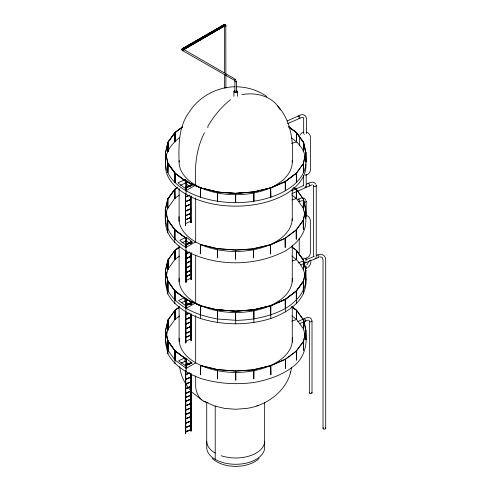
<?xml version="1.0" encoding="UTF-8"?>
<svg xmlns="http://www.w3.org/2000/svg" width="491" height="491" viewBox="0 0 491 491"><rect width="100%" height="100%" fill="white"/><g stroke="black" fill="none" stroke-linecap="round" stroke-linejoin="round"><path stroke-width="0.74" d="M165.326 218.685L165.326 209.497L165.479 218.79M165.455 161.956L165.455 152.861L167.836 142.372L174.986 132.644L182.664 126.881M165.547 339.668L165.547 330.48L165.7 339.766M195.547 241.873L185.874 247.458C172.114 239.313 160.667 224.78 167.689 208.276L167.769 199.008L174.857 189.373L177.159 187.488M296.668 310.465L303.659 320.175C307.863 334.647 307.955 352.231 296.625 363.579C284.823 374.369 269.449 379.666 253.964 382.483C236.11 384.852 217.906 383.717 200.653 378.426C187.623 373.614 174.741 366.421 167.916 353.796L167.916 350.249L165.522 339.754L167.996 329.173L167.996 320.077L174.949 310.294L179.264 307.213M291.814 256.02C300.879 261.906 306.341 272.597 305.93 283.387C304.573 302.02 286.701 312.828 270.799 318.518C248.01 325.502 223.331 325.502 200.543 318.518C187.513 313.706 174.63 306.507 167.805 293.888L167.805 290.341L165.412 279.839L167.805 269.344L174.943 259.494L174.943 250.398L179.608 246.801M174.956 132.509L175.091 141.752L174.956 132.509L167.897 142.372M186.003 238.19L185.874 251.005C216.421 266.736 254.694 266.736 285.234 251.005C295.588 244.61 305.058 235.128 305.813 222.319C306.053 214.493 305.954 206.705 303.432 199.193L296.441 189.489M175.06 350.813L168.082 340.957L167.94 350.249L167.916 340.969L167.94 350.249L174.931 360.032L186.23 368.36L186.23 359.173L174.9 350.85L168.106 341.147M305.93 279.839C305.175 292.648 295.699 302.131 285.351 308.526C270.081 316.707 252.871 320.022 235.668 320.402L235.545 311.098L217.396 309.704L235.68 311.208L253.853 309.821L270.786 305.776L270.799 318.518M235.557 202.482L235.557 193.301L253.847 191.926L270.744 187.887L285.326 181.394L285.357 190.717L285.222 181.474M303.309 172.593L303.309 163.405L305.764 152.854L303.542 142.372L303.561 151.651M224.356 25.888L225.044 26.471L225.811 25.962A2.044 1.178 -60 0 0 224.786 25.372L183.652 49.075C183.321 50.843 184.07 47.799 182.591 48.468A1.62 0.933 0 0 0 182.542 49.542L182.597 50.604L234.944 80.561L234.63 80.641M207.853 127.74L207.883 126.261C213.8 116.171 221.312 106.946 230.537 99.704M308.311 261.593L307.943 263.244L306.807 264.98M310.981 261.648L310.054 264.999L307.728 267.767M296.503 173.145L296.503 182.327L296.368 173.084L285.222 181.566L296.503 173.237L303.463 163.448L305.764 152.854L305.93 162.042L305.93 152.861M305.93 162.042L305.918 152.953M305.617 218.863L305.795 209.589M305.746 270.645L305.899 279.938L305.746 270.645L303.358 281.208M305.911 270.658L303.512 281.245L296.355 290.973L285.339 299.326L270.725 305.776L285.339 299.418L296.251 291.046M305.844 339.84L305.856 330.56M186.138 181.553L175.029 173.108L167.99 163.251L167.842 172.544L167.842 163.356L165.455 152.769L165.608 162.061M165.62 152.781L167.99 163.343L167.842 172.544M165.492 209.51L167.861 220.072L174.894 229.837L186.003 238.282M165.59 279.858L165.436 270.566L167.805 281.147L174.949 290.905M165.602 270.578L167.971 281.134M165.713 330.486L168.082 341.049M223.565 25.078L223.89 24.679A2.203 1.277 -60 0 1 224.688 24.826M224.645 25.704L224.142 24.679L223.601 25.348M167.897 142.28L168.057 151.504L168.057 142.316L165.442 152.867M185.874 251.005C175.318 244.426 164.203 233.679 165.774 220.22M168.039 260.113L165.424 270.664L167.818 260.162L167.971 269.387L167.818 260.162L174.968 250.441L179.737 246.863M167.805 293.888L165.412 283.387L165.731 281.987M168.149 320.028L165.535 330.578L167.996 319.985L168.149 329.209L167.996 319.985M291.525 367.336C288.8 389.541 267.822 405.443 246.654 408.408L235.686 409.273L224.718 408.408L214.499 405.959L203.71 401.184M174.894 239.019L174.894 229.837L167.713 220.085L165.307 209.596L167.769 199.008M303.242 220.048L303.334 229.358L303.242 220.048L305.617 209.675L303.266 199.205M296.466 350.881L303.555 341.245L305.844 330.658L303.659 320.261M305.844 330.658L303.622 341.153L296.466 350.789L296.49 360.112L296.466 350.789M182.48 48.885L182.824 48.333M225.608 26.342A1.651 0.951 -60 0 0 224.755 25.741L183.493 49.843A0.773 0.448 -60 0 0 183.536 49.419L224.663 25.606A1.854 1.068 -60 0 1 225.75 26.244M223.687 25.735C224.608 26.993 225.074 24.802 223.89 24.679L182.364 48.689A1.86 1.074 0 0 0 182.339 49.879L182.517 50.014M183.548 49.634L183.223 48.584L183.695 49.253M217.384 201.187L217.409 191.907L200.666 187.893L186.138 181.467L186.003 194.276M217.28 248.636L200.402 244.567L200.303 253.829L200.537 244.622L217.28 248.636L217.421 257.935L217.445 248.655L235.428 250.029L235.563 259.322L235.594 250.042L253.571 248.857L235.594 250.134M235.428 250.029L217.445 248.655M235.545 320.279L217.372 318.984L217.562 309.723L235.514 311.282L253.829 309.723L270.725 305.684L285.21 299.271L285.339 308.514L285.443 299.252M217.562 318.905L217.538 319.003C198.505 315.529 177.754 308.207 167.805 290.341M217.507 369.619L200.629 365.543L200.524 374.805L200.764 365.605L217.507 369.619L217.482 378.899L217.673 369.631L235.655 371.098M217.673 369.631L235.655 371.006M224.614 25.919L183.64 49.45M235.692 193.411L217.55 192.11L235.557 193.301L235.533 202.58M235.815 371.024L253.798 369.833L235.815 371.024L235.79 380.304L235.625 371.104M224.369 72.742L224.516 25.722M225.848 26.127L225.59 25.563M204.459 132.717C196.087 148.841 194.534 167.278 195.676 185.144L186.003 190.729L186.267 181.523L175.029 173.2M299.848 135.234L301.603 133.067L303.868 132.036M167.769 199.1L174.827 189.238L174.956 198.481L174.722 189.311L177.288 187.55M167.769 208.196L174.71 198.493L179.411 194.952M167.885 260.169L174.839 250.379L179.737 246.955M179.718 306.715L175.054 310.306L167.928 320.077M179.632 315.934L174.931 319.469L167.916 329.252L167.916 330.67M296.368 173.176L303.53 163.356M296.239 229.813L296.269 239.135L296.239 229.813L303.395 220.177L305.617 209.767M303.334 220.177L296.368 229.966L285.093 238.203L270.609 244.708M303.536 293.888L303.512 281.153L296.38 291.016M167.818 269.35L167.885 260.077M303.291 290.39L303.358 281.116M303.622 350.249L303.469 341.024M182.689 49.652L183.695 49.425M182.597 50.604L183.37 50.266M224.571 25.931L224.068 26.097M305.887 262.298L305.101 262.151L305.101 262.679A1.338 0.773 0 0 1 304.758 262.716M175.072 250.367L174.839 259.567L179.522 256.02M285.339 299.418L296.355 290.881L296.515 303.671M270.836 365.691L285.449 359.332L296.49 351.016L285.32 359.179L270.836 365.599L270.897 374.872L270.682 365.635L253.939 369.637L253.798 378.929L253.773 369.649M259.095 458.502C254.541 462.749 248.52 464.787 242.517 465.91L235.686 466.45L228.855 465.91C222.853 464.787 216.832 462.749 212.284 458.502M174.956 132.601L182.542 126.813M182.664 126.973L174.851 132.582L174.851 141.77M179.264 307.305L174.949 310.294L175.078 319.537L175.078 310.355M186.163 181.688L200.537 187.924L217.409 191.999L235.557 193.386M217.55 201.206L217.574 191.926L200.666 187.893L200.432 197.1L200.537 187.838L186.034 181.541L174.87 173.145L167.842 163.448L174.962 173.108L175.029 182.29M186.138 238.252L174.894 229.929M285.222 181.566L296.269 173.249M285.222 190.655L285.461 181.455M188.986 313.012L185.801 314.455L186.12 299.258L200.518 305.721M186.249 299.412L200.414 305.801L217.372 309.889L200.549 305.77L186.015 299.338M167.996 281.14L174.79 290.85L186.12 299.258L186.15 308.581L186.249 299.32L175.011 290.991M253.552 248.667L253.571 257.953L253.718 248.655L270.67 244.8L285.228 238.35L296.134 229.886M200.549 305.77L200.549 314.952L200.414 305.709M285.326 247.372L285.228 238.35M195.774 362.849L186.101 368.434L186.359 359.234L174.968 350.85L167.94 341.067L165.535 330.578M186.261 368.495L186.359 359.234M285.21 299.357L285.351 312.073M296.251 300.142L296.251 290.954L303.291 281.202M285.424 359.197L285.449 368.422L285.449 359.332M182.695 48.406L182.449 48.572A1.761 1.013 0 0 0 182.425 49.701L182.591 49.83M182.971 48.419L182.867 48.492A1.252 0.718 0 0 0 182.848 49.296L182.953 49.376M182.437 48.916L182.327 48.996A1.909 1.099 0 0 0 182.296 50.223L182.486 50.364M183.278 48.425L184.598 47.664M185.923 46.897L199.131 39.274M200.451 38.513L205.072 35.843M206.392 35.076L207.718 34.315M209.037 33.554L211.02 32.412M212.339 31.645L213.659 30.884M215.641 29.742L216.961 28.975M218.28 28.214L219.6 27.453M221.582 26.311L222.902 25.544M183.591 49.665L224.688 25.894A1.461 0.841 -60 0 1 225.418 26.318L225.437 26.416M185.991 308.526L195.663 302.941M182.615 48.64L182.321 48.83A1.909 1.105 0 0 0 182.296 50.057L182.48 50.199M190.913 243.561C189.581 240.731 193.454 243.665 191.079 241.781L185.801 244.358L186.66 245.132L185.942 244.457L191.226 241.879L191.226 243.591M185.942 244.641L191.226 242.063M191.054 241.965L191.944 242.376M189.06 252.227L186.114 253.829L186.114 250.803M189.821 252.024L185.972 253.915L186.114 258.561L191.054 256.149L185.972 258.647L185.972 263.188L191.054 260.881L185.972 263.372L185.972 267.828L191.054 265.521L185.972 268.012L185.972 272.468L191.054 270.154L185.972 272.652L185.972 276.562L191.054 274.248L185.972 276.74L185.942 282.196L185.801 250.398M186.114 254.013L189.821 252.208M186.114 258.745L190.913 256.234L191.054 260.881M186.114 263.471L190.913 260.966L191.054 265.521M186.114 268.111L190.913 265.6L191.054 270.154M186.114 272.75L190.913 270.24L191.054 274.248M186.114 276.838C192.932 272.849 190.49 273.825 191.226 279.44L191.226 252.742M190.913 279.428L191.226 279.44M185.801 282.098L186.114 282.116M186.322 237.19L179.835 240.308L185.985 245.193L192.472 242.075L186.322 237.19L186.322 240.737L190.238 243.843M181.78 242.916L186.322 240.737M184.941 357.81L178.589 360.787L185.751 365.881L192.104 362.898L184.941 357.81L184.941 361.358L189.716 364.752M181.13 363.144L184.941 361.358M184.837 297.65L178.601 300.486L185.979 305.887L192.214 303.051L184.837 297.65L184.837 301.198L189.753 304.801M181.375 302.769L184.837 301.198M190.895 304.389C189.587 301.535 193.344 304.537 191.067 302.616L185.629 305.077L186.623 305.789L185.942 305.095M191.208 304.426L191.208 302.714L185.764 305.359L191.208 302.898M189.121 313.117L185.801 314.639L185.942 319.285L191.03 316.983L190.895 313.847M185.942 314.737L189.121 313.301M185.942 319.469L191.03 317.161L185.801 319.365L185.942 324.017L191.03 321.709L185.801 324.097L185.942 328.651L191.03 326.349L185.801 328.731L185.942 333.291L191.03 330.989L185.801 333.371L185.801 337.28L191.03 335.077L185.801 337.464L185.764 342.921L185.629 311.871M185.942 324.195L190.895 321.789L191.03 326.349M185.942 328.835L190.895 326.429L191.03 330.989M185.942 333.475L190.895 331.069L191.03 335.083M185.942 337.562C192.797 333.825 190.563 334.512 191.208 340.275L191.208 314.338M190.895 340.251L191.208 340.275M185.629 342.816L185.942 342.841M287.321 120.878L300.388 115.09C302.787 113.765 306.194 115.238 306.353 118.116L306.353 133.595M287.671 123.646L301.388 117.57L303.131 117.404L303.677 118.245L303.684 133.669M185.279 179.571L177.859 182.855L185.248 188.415L192.668 185.132L185.279 179.571L185.279 183.118L190.391 186.967M180.559 185.205L185.279 183.118M185.408 188.882L185.408 187.372L190.895 184.947L191.705 185.739L190.717 185.205M185.721 189.096L185.721 187.396L186.396 188.09L185.543 187.654L191.03 185.046L185.543 187.476L185.586 188.992M188.796 195.332L185.721 196.854L185.721 193.822M189.569 195.148L185.586 196.934L185.721 201.586L190.852 199.309L185.586 201.666L185.586 206.208L190.852 204.041L185.586 206.392L185.586 210.848L190.852 208.681L185.586 211.032L185.586 215.488L190.852 213.315M185.721 197.038L189.569 195.332M185.721 201.764L190.717 199.389L190.852 204.041M185.721 206.496L190.717 204.121L190.852 208.681M185.721 211.13L190.852 208.859L190.852 213.315L185.586 215.666L185.721 219.68L190.852 217.409L185.586 219.759L185.543 225.216L185.408 193.411M185.721 215.77L190.717 213.395L190.852 217.409M185.721 219.864C192.589 216.193 190.416 216.801 191.03 222.607L191.03 195.909M190.717 222.583L191.03 222.607M185.408 225.111L185.721 225.136M285.357 181.529L270.744 187.979L285.357 181.621M291.722 190.784L303.518 185.561M306.292 184.328C308.808 182.744 314.044 180.35 315.891 184.235M305.918 186.991L305.255 187.267A1.338 0.773 0 0 1 304.911 187.304M291.924 193.614L312.27 184.757M298.307 199.174L301.394 197.953L304.033 198.186M299.357 201.635L302.56 200.531M186.427 365.016L191.097 362.769L185.61 365.194L186.463 365.807M186.463 365.629L185.475 365.095L190.962 362.665L191.772 363.457L190.784 362.923M190.919 363.027L191.772 363.279M297.822 321.556L306.053 317.91C307.986 316.94 310.735 317.468 311.644 319.592M299.571 323.704L307.661 320.157L308.753 320.218M185.653 370.68L185.653 374.473L188.857 373.05M185.653 374.651L185.788 379.304L185.653 374.651L189.636 372.872M185.788 374.756L189.636 373.05M185.653 379.199L190.919 377.033L185.653 379.383L185.788 384.03L185.653 379.383M185.788 379.488L190.919 377.211L190.919 381.759L185.653 384.115L185.788 388.669L185.653 384.115M185.653 383.931L190.919 381.759M185.788 384.214L190.919 381.943L190.919 386.399L185.653 388.749L185.788 393.309L185.653 388.749M185.653 388.571L190.919 386.399M185.788 388.854L190.919 386.583L190.919 391.039L185.653 393.389L185.788 397.403L185.653 393.389M185.653 393.205L190.919 391.039M185.788 393.494L190.919 391.217L190.919 395.132L185.653 397.483L185.788 401.313L185.653 397.483M185.653 397.299L190.919 395.126M185.788 397.581L190.919 395.31L190.919 399.042L185.653 401.392L185.788 405.676L185.653 401.392M185.653 401.208L190.919 399.042L190.919 374.001M185.788 401.491L190.919 399.22L190.919 403.406L185.653 405.756L185.788 410.04L185.653 405.756M185.653 405.572L190.919 403.406L190.784 399.122M185.788 405.861L190.919 403.59L190.919 407.769L185.653 410.12L185.788 414.41L185.653 410.12M185.653 409.942L190.919 407.769L190.784 403.485M185.788 410.224L190.919 407.953L190.919 412.133L185.653 414.49L185.788 418.774L185.653 414.49M185.653 414.306L190.919 412.133L190.919 407.953M185.788 414.588L190.919 412.317L190.919 416.503L185.653 418.854L185.788 423.138L185.653 418.854M185.653 418.67L190.919 416.503L190.784 412.213M185.788 418.952L190.919 416.681L190.919 420.867L185.653 423.217L185.788 427.501L185.653 423.217M185.653 423.033L190.919 420.867L190.784 416.583M185.788 423.322L190.919 421.051L190.919 425.231L185.653 427.581L185.788 431.871L185.653 427.581M185.653 427.403L190.919 425.231L190.784 420.947M185.788 427.686L190.919 425.415L190.919 429.594L185.653 431.951L185.61 433.492L185.475 371.165M185.653 431.767L190.919 429.594L190.784 425.31M185.653 431.951L190.919 429.778L191.097 431.067L191.097 373.663M190.784 429.674L191.097 431.067M256.873 405.959L258.297 405.333M298.129 263.035L303.714 260.715M305.807 259.843L314.185 256.357M316.284 255.486L317.677 254.909M300.529 264.931L318.684 257.382M291.556 143.421L296.57 141.856L296.509 132.582L303.542 142.372M292.114 199.923L296.404 198.493L296.38 189.311L294.029 187.544M292.231 260.991L296.515 259.561L296.49 250.373L296.558 259.653L296.49 250.373M291.654 321.126L296.625 319.469L303.647 329.252L306.04 339.754M223.669 24.753L224.148 24.593A2.449 1.412 -60 0 1 225.044 24.753M223.565 24.998L223.577 24.992A1.841 1.062 -60 0 1 223.706 24.949M223.798 25.894L224.319 26.097A1.043 0.601 -60 0 1 224.841 26.397L224.853 26.453M223.927 26.017L224.099 25.974A0.988 0.571 -60 0 1 224.522 26.268M235.723 193.405L253.865 192.024L270.744 187.887L270.805 197.161L270.584 187.924L253.847 191.926L253.847 201.114M270.744 365.721L253.939 369.637M296.57 132.668L288.763 126.997M296.57 132.76L303.561 142.464L305.93 152.953L303.561 142.556M296.355 141.801L296.509 141.764A70.262 40.563 0 0 1 278.587 194.172A70.262 40.563 0 0 1 186.236 190.858A70.262 40.563 0 0 1 179.651 137.572M175.029 173.108L167.842 163.356M293.888 187.679L296.441 189.397L296.288 198.622L296.38 189.311L303.407 199.1L303.266 208.393L303.407 199.1M174.71 242.603L174.833 229.745L174.833 238.933M270.455 253.841L270.455 244.653M303.358 260.175L303.383 269.461L303.524 260.162L305.911 270.744L303.524 260.162L296.558 250.465L291.666 246.899M296.398 250.594L303.524 260.255M175.011 300.087L175.011 290.905L167.996 281.233M270.572 314.909L270.572 305.721L253.829 309.723L253.829 318.911M291.777 306.9L296.668 310.38L296.509 319.598L296.601 310.287L303.634 320.077L303.493 329.369L303.634 320.077M174.968 350.942L175.121 360.001M318.585 254.584C322.022 253.221 325.993 256.026 325.705 259.745L325.705 428.379M224.178 26.066L224.24 26.054A0.994 0.571 -60 0 1 224.669 26.354L224.675 26.397M320.083 256.977L321.691 257.143L322.397 257.677L323.035 259.837L323.035 428.416M241.989 94.628C254.639 92.277 269.16 95.236 277.507 105.682C291.421 120.835 293.679 142.396 292.268 162.042M224.332 26.097L224.442 26.084A1.148 0.663 -60 0 1 225.031 26.41L225.044 26.471M305.107 175.177C308.139 175.146 310.68 172.316 310.49 169.303L310.49 137.474C310.484 135.074 308.796 132.828 306.494 132.159M234.956 86.772C216.709 86.999 198.695 96.844 189.041 112.402C178.571 126.506 178.577 145.305 179.105 162.042M303.248 208.294L305.813 218.771M296.337 250.41L303.548 260.261M167.695 219.993L167.689 232.82M167.879 229.26L167.861 219.98M167.805 290.242L167.805 281.061M165.307 209.596L167.922 199.045L167.861 208.319M236.417 86.772C247.231 86.987 258.174 90.234 266.914 96.659M303.205 258.192C306.74 259.352 310.619 256.21 310.337 252.534L310.337 220.705C310.33 218.311 308.643 216.058 306.341 215.389M290.034 371.957L290.341 372.031M167.836 142.372L174.851 132.674M174.722 189.403L167.707 199.094L167.707 208.282M174.968 250.441L174.839 259.567M186.261 359.308L186.101 371.982M225.848 25.673A2.357 1.363 -60 0 0 224.669 24.992L183.395 48.762A0.675 0.393 0 0 0 183.333 49.235L235.533 79.376M304.475 198.444L305.825 200.003M186.114 244.371L186.832 244.862M186.114 280.57L190.913 278.059M191.054 256.155L190.913 253.018M191.889 303.401L191.03 302.794L191.03 304.494M185.764 305.359L186.451 305.868M185.942 319.285L191.03 316.983M185.942 341.294L190.895 338.888M191.03 317.161L191.03 321.709M288.88 126.844L296.509 132.582L296.57 141.856M288.763 126.905L296.509 132.668M291.243 137.781L296.533 141.764M293.888 187.587L296.38 189.397M291.703 194.952L296.404 198.493L303.42 208.276M291.801 246.844L296.49 250.465M191.705 185.739L190.852 185.31M185.586 187.476L186.396 188.09M185.408 187.372L186.218 187.985M185.721 223.589L190.717 221.22M291.912 306.758L296.601 310.287L296.509 319.598M291.777 306.807L296.601 310.38M291.924 315.934L296.625 319.469M186.12 299.35L174.79 290.85L174.821 303.671M175.121 350.905L186.23 359.265M185.61 365.378L186.285 365.887M185.653 374.473L185.788 370.785M201.887 399.962L192.3 392.444M190.852 199.309L190.717 196.179M190.919 377.033L190.784 373.897M183.333 49.235L224.749 25.176A2.216 1.283 -60 0 1 225.854 25.814M183.235 49.253L183.186 49.21A0.853 0.491 0 0 1 183.266 48.615L224.565 24.832A2.455 1.418 -60 0 1 225.792 25.538L225.897 88.128M183.094 49.29L183.02 49.229A1.05 0.608 0 0 1 183.033 48.56L224.436 24.71A2.504 1.448 -60 0 1 225.688 25.434L225.731 25.649M182.812 49.499L182.689 49.401A1.442 0.835 0 0 1 182.707 48.474L224.295 24.63A2.504 1.442 -60 0 1 225.547 25.348M183.106 50.542L183.033 50.487A1.031 0.595 0 0 1 182.916 50.346M182.965 50.628L182.861 50.548A1.234 0.712 0 0 1 182.683 50.291M182.824 50.671L182.695 50.573A1.43 0.829 0 0 1 182.535 50.377M182.701 50.659L182.345 50.364A1.854 1.068 0 0 1 182.37 49.174M296.355 132.613L303.542 142.458M167.879 220.164L174.833 229.837M190.582 390.376C184.72 383.631 180.67 375.597 179.688 366.636M270.609 244.616L270.67 253.89M270.455 244.745L253.718 248.655M270.786 305.776L270.633 314.995M174.679 229.782L186.034 238.331L186.034 247.513M277.507 105.682L280.41 110.027M305.611 281.987L305.93 283.387M167.916 353.796L165.522 343.301L165.547 330.48M225.246 26.459L225.228 26.379A1.289 0.743 -60 0 0 224.583 26.011M224.534 26.318L224.418 26.164A1.037 0.601 -60 0 0 223.902 25.863M316.259 185.58L316.259 256.683M313.589 185.819L313.589 256.756M312.012 320.936L312.012 392.8M309.342 321.175L309.342 392.874M306.188 174.323L306.188 186.5M306.2 201.347L306.2 216.832M306.034 258.106L306.034 261.151M305.255 187.267L305.255 186.868L306.034 186.887A1.338 0.773 0 0 0 306.157 186.697M303.512 175.305L303.512 185.819M303.53 201.586L303.53 210.007M303.377 142.384L303.395 151.664M303.37 163.319L303.463 172.629M303.383 260.273L303.383 269.461M303.444 281.239L303.444 290.426M303.401 341.116L303.401 350.304M299.363 137.805L299.363 145.385M299.215 238.466L299.215 252.865M296.417 132.705L296.417 141.893M296.368 173.084L296.398 182.406M296.355 290.881L296.38 300.204M292.268 188.526L292.268 220.631M292.268 245.089L292.268 281.785M292.268 307.01L292.268 342.172M285.093 238.203L285.093 247.384M270.651 188.016L270.651 197.198M264.643 402.565L264.643 447.553A28.957 16.719 0 0 1 235.686 464.277A28.957 16.719 0 0 1 206.729 447.553L206.729 402.565M253.865 192.024L253.865 201.212M253.853 309.821L253.853 322.569M253.7 201.224L253.681 191.938L235.723 193.313L235.692 202.593M253.687 319.015L253.663 309.735L235.705 311.11L235.668 323.95M237.466 91.547L237.466 96.261M236.459 81.303L236.459 91.492M235.514 311.19L235.514 320.377M234.913 81.414L234.913 91.602M233.906 91.547L233.906 96.261M224.369 74.276L224.369 88.079M217.538 309.815L217.488 322.569M217.396 309.704L217.372 318.984M215.211 406.039L215.211 459.38M200.561 197.155L200.432 187.912L200.432 197.1M200.518 305.629L200.543 318.518M195.676 197.861L195.676 242.198M195.676 255.197L195.676 303.352M195.676 315.584L195.676 362.978M195.676 375.971L195.676 386.675A38.366 22.15 -60 0 0 197.689 394.488L198.861 396.599A38.366 22.15 -60 0 0 207.902 402.626M191.079 241.781L191.054 243.665M191.054 253.123L191.054 279.526M191.067 302.616L191.067 304.15M191.067 314.111L191.067 340.177M191.03 313.952L191.03 340.355M190.962 374.05L190.962 430.963M190.852 196.283L190.852 222.687M186.138 181.467L186.163 190.784M186.15 299.393L186.15 308.581M185.942 250.772L185.942 282.196M185.801 311.423L185.764 342.921M185.788 432.049L185.788 433.412M185.586 193.724L185.543 225.216M185.61 370.736L185.61 433.492M179.105 188.526L179.105 221.392M179.105 245.856L179.105 281.785M179.105 307.01L179.105 341.405M174.986 132.644L174.986 141.831M175.054 310.22L175.078 319.537M175.06 350.727L175.06 359.909M174.962 182.204L174.962 173.016L174.87 182.327M174.943 250.306L174.968 259.629M174.949 290.813L174.949 300.001M174.9 350.764L174.931 363.579M174.827 189.238L174.857 198.56M168.082 320.114L168.082 329.301M167.99 142.408L167.99 151.59M167.971 260.205L167.971 269.387M167.971 281.048L167.996 290.328M167.824 281.153L167.824 290.341M165.455 152.769L165.442 162.055M165.436 270.566L165.412 283.387M165.326 209.497L165.295 222.319M264.643 441.262A28.957 16.719 0 0 1 221.208 455.74M215.211 453.083A28.957 16.719 0 0 1 206.729 441.262M236.41 91.381A0.779 0.448 0 0 1 235.68 91.995A0.779 0.448 0 0 1 234.968 91.369M236.576 90.657A1.78 1.031 0 0 1 237.055 92.21A1.78 1.031 0 0 1 234.324 92.21A1.78 1.031 0 0 1 234.796 90.657M234.968 81.187A0.779 0.448 0 0 0 235.066 81.635L235.207 81.715A0.779 0.448 0 0 0 236.232 81.684A0.779 0.448 0 0 0 236.312 81.089L236.165 81.009A0.779 0.448 0 0 0 235.993 80.947M234.545 80.598A0.786 0.374 -52.2 0 1 234.723 79.781A0.786 0.374 -52.2 0 1 235.484 79.333A0.786 0.374 -52.2 0 1 235.422 80.082M182.548 50.542A1.608 0.927 0 0 1 182.382 49.732M182.431 50.475A1.749 1.013 0 0 1 182.456 49.352M225.154 24.857A2.449 1.412 -60 0 1 225.375 25.305M224.006 24.618A2.351 1.356 -60 0 1 224.866 24.765M225.13 25.133A2.351 1.356 -60 0 1 225.179 25.293M223.779 24.802A2.032 1.172 -60 0 1 224.313 24.802M224.209 25.771A1.135 0.657 -60 0 1 224.362 26.029M305.905 164.184A70.262 40.563 0 0 1 235.686 206.152A70.262 40.563 0 0 1 165.467 164.184M292.213 160.631A56.582 32.67 0 0 1 235.686 194.712A56.582 32.67 0 0 1 179.16 160.631M292.139 218.771A56.582 32.67 0 0 1 233.71 251.423A56.582 32.67 0 0 1 179.092 216.648M292.243 337.624A56.582 32.67 0 0 1 236.398 372.417A56.582 32.67 0 0 1 179.252 338.336M292.2 278.428A56.582 32.67 0 0 1 235.668 312.509A56.582 32.67 0 0 1 179.141 278.428M298.178 116.471A1.338 0.663 66.1 0 1 299.123 116.201A1.338 0.663 66.1 0 1 299.774 118.043A1.338 0.663 66.1 0 1 298.712 117.987M304.402 134.319A1.338 0.773 0 0 1 304.113 134.203M298.025 199.702A1.338 0.663 66.1 0 1 298.835 199.309A1.338 0.663 66.1 0 1 299.645 200.917A1.338 0.663 66.1 0 1 298.976 201.586M305.764 200.794A1.338 0.835 -5.5 0 1 305.93 201.911A1.338 0.835 -5.5 0 1 304.15 202.212A1.338 0.835 -5.5 0 1 303.677 201.157M316.051 185.181A1.338 0.835 -5.5 0 1 314.989 186.531A1.338 0.835 -5.5 0 1 313.737 185.389M316.235 257.646A1.338 0.773 0 0 1 316.112 257.836L315.332 258.217A1.338 0.773 0 0 1 314.989 258.254M308.084 183.935A1.338 0.663 66.1 0 1 308.894 183.542A1.338 0.663 66.1 0 1 309.704 185.15A1.338 0.663 66.1 0 1 309.042 185.819M317.916 256.959A1.338 0.632 67.4 0 0 318.917 257.106L318.966 256.861A1.338 0.694 70.3 0 0 318.518 255.308A1.338 0.694 70.3 0 0 317.573 254.995M305.132 266.84A1.338 0.559 63.6 0 1 305.789 266.331A1.338 0.559 63.6 0 1 306.666 268.104A1.338 0.559 63.6 0 1 305.85 268.301M310.944 259.856A1.338 0.767 0.2 0 1 310.6 260.199L309.999 260.831L309.999 260.402A1.338 0.767 0.2 0 1 309.655 260.426M325.288 427.839A1.338 0.773 0 0 1 325.337 428.931A1.338 0.773 0 0 1 323.452 428.956A1.338 0.773 0 0 1 323.403 427.864M311.576 320.384A1.338 0.835 -5.5 0 1 311.742 321.501A1.338 0.835 -5.5 0 1 309.968 321.801A1.338 0.835 -5.5 0 1 309.49 320.746M311.576 392.266A1.338 0.773 0 0 1 311.865 393.193L311.085 393.573A1.338 0.773 0 0 1 309.655 393.334A1.338 0.773 0 0 1 309.49 392.481M303.837 319.291A1.338 0.663 66.1 0 1 304.715 318.954A1.338 0.663 66.1 0 1 305.457 320.697A1.338 0.663 66.1 0 1 304.58 321.028"/></g></svg>
